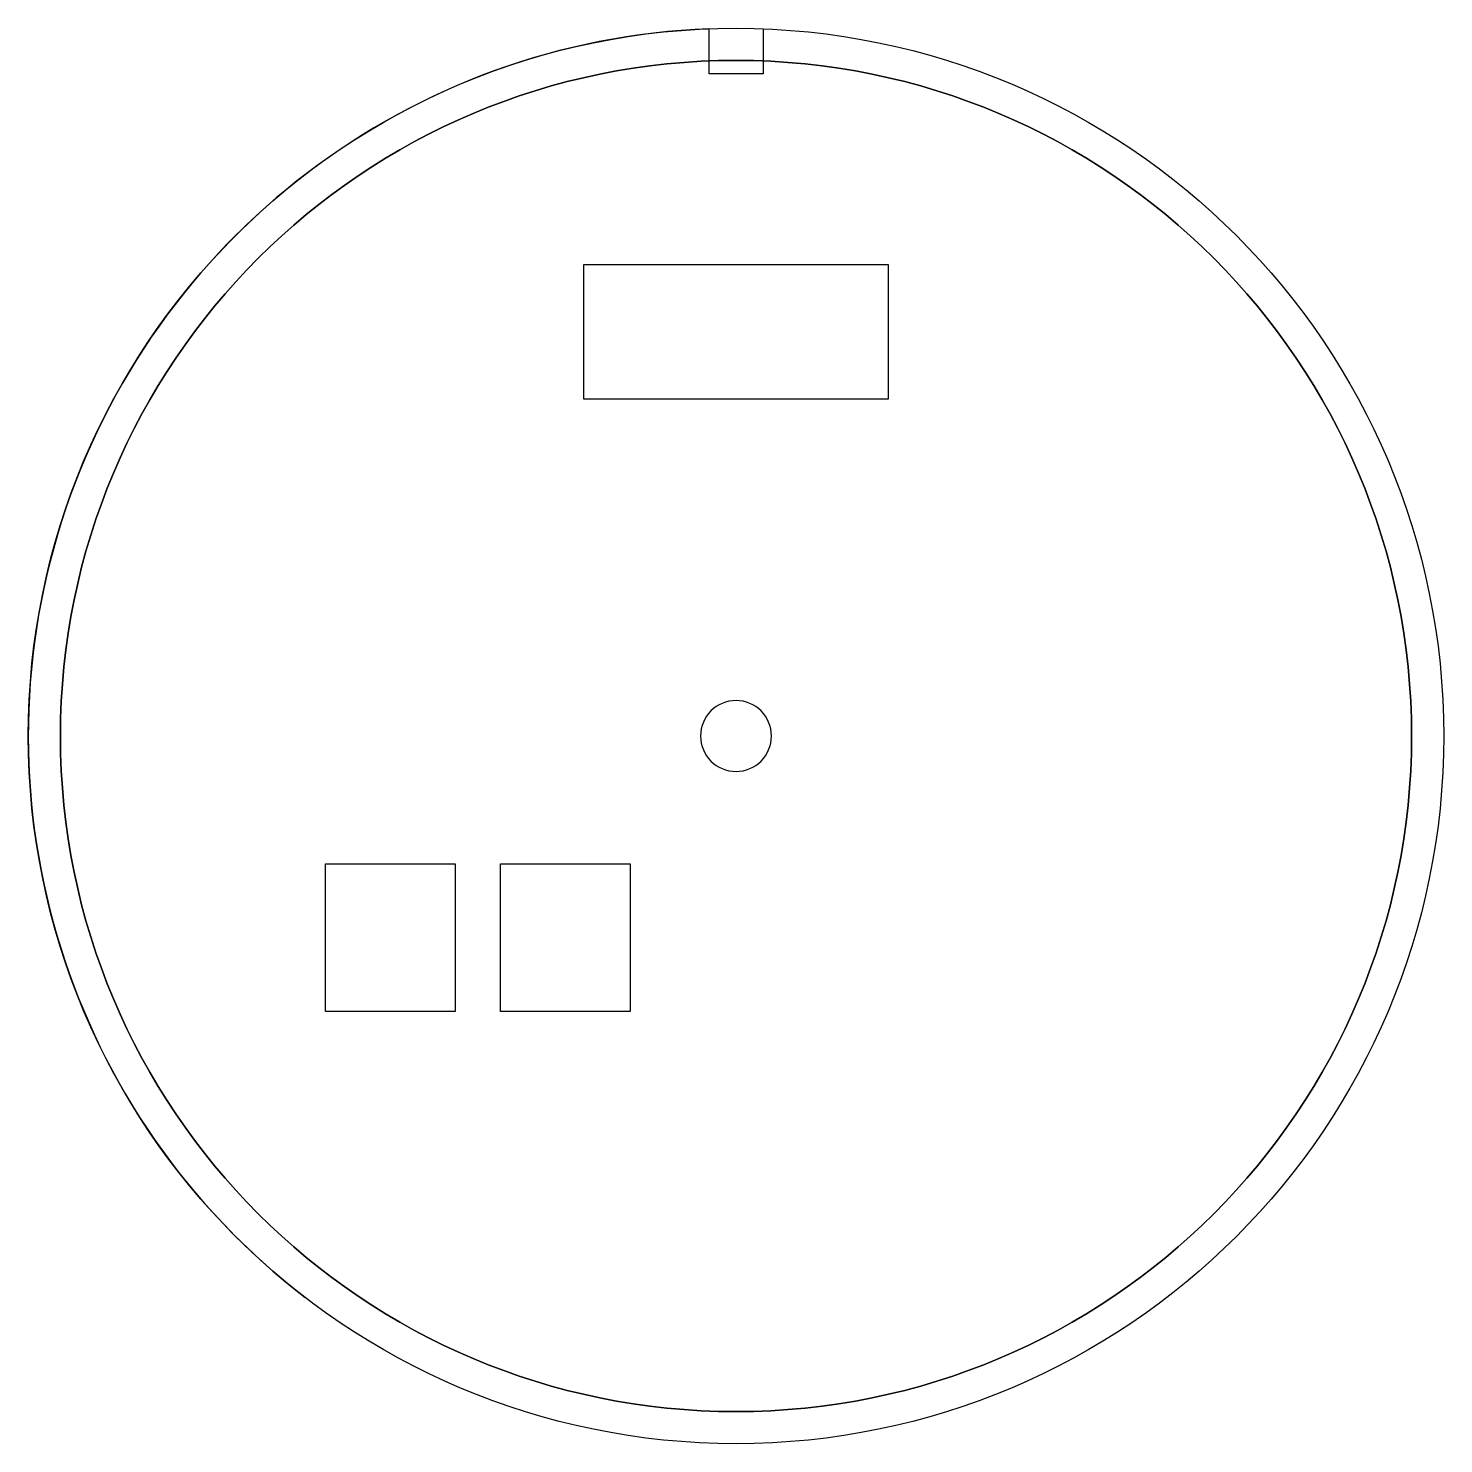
# Model space of a CAD drawing. Header units: millimetres. Extents: x -25 to 25, y -25 to 25.
import ezdxf

# ---------------------------------------------------------------- set-up
doc = ezdxf.new("R2010")
doc.units = ezdxf.units.MM
doc.layers.get('0').update_dxf_attribs({"linetype": 'CONTINUOUS'})

msp = doc.modelspace()

# ---------------------------------------------------------------- linework, layer by layer
for p, q in [((-0.952, 23.349), (-0.952, 24.937)), ((-0.952, 23.349), (-0.952, 24.937)), ((0.953, 24.937), (0.953, 23.349)), ((0.953, 23.349), (-0.952, 23.349))]:
    msp.add_line(p, q)
for points in [[(5.371, 11.873), (-5.371, 11.873), (-5.371, 16.623), (5.371, 16.623)], [(-9.9, -9.712), (-14.471, -9.712), (-14.471, -4.509), (-9.9, -4.509)], [(-3.729, -9.712), (-8.299, -9.712), (-8.299, -4.509), (-3.729, -4.509)]]:
    msp.add_lwpolyline(points, close=True)
for radius in [24.956, 23.825]:
    msp.add_circle((0, 0), radius)
at = {"extrusion": (0, 0, -1)}
for radius in [23.825, 1.25]:
    msp.add_circle((0, 0), radius, dxfattribs=at)
msp.add_arc((0, 0, -1.588), 24.956, 92.1874, 232.5)

doc.saveas('drawing.dxf')
